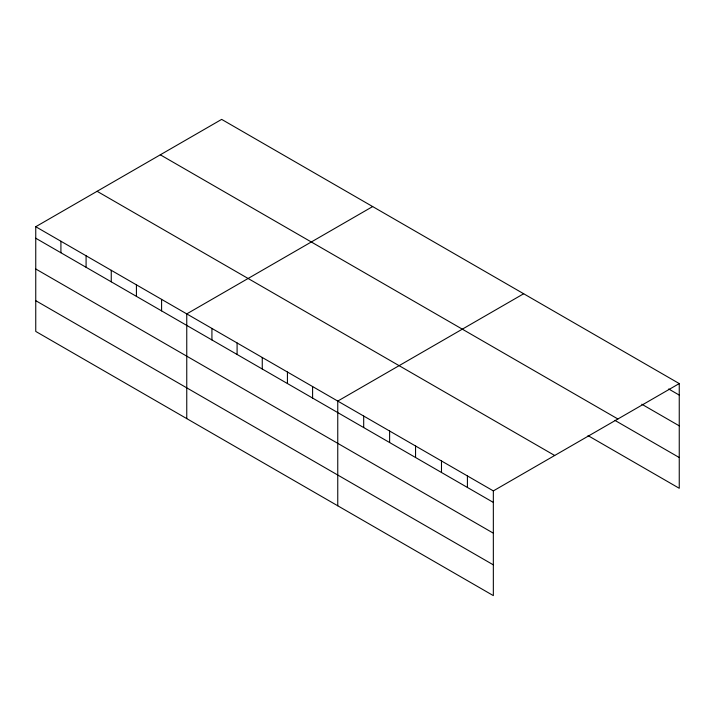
<?xml version="1.0" encoding="UTF-8"?>
<svg xmlns="http://www.w3.org/2000/svg" width="715" height="715" viewBox="0 0 715 715"><rect width="100%" height="100%" fill="white"/><g stroke="black" fill="none" stroke-linecap="round" stroke-linejoin="round"><path stroke-width="1.07" d="M493.341 533.175L493.341 490.901L35.75 226.718L35.75 331.429L493.341 595.613L493.341 533.175L35.75 268.983M588.016 435.614L679.25 488.282L679.25 383.571L221.659 119.387L35.75 226.718M372.667 206.564L186.758 313.894L186.758 418.615M523.666 293.749L337.757 401.079L337.757 505.791M493.341 490.901L679.25 383.571M668.686 388.987L679.25 395.082M641.793 404.216L679.25 425.845M160.312 154.806L617.903 418.99M614.909 420.375L679.25 457.529M97.097 191.298L554.688 455.482M35.75 238.229L493.341 502.422M35.75 300.675L493.341 564.859M467.413 475.931L467.413 487.442M441.486 460.961L441.486 472.472M415.549 445.99L415.549 457.502M389.621 431.02L389.621 442.531M363.694 416.05L363.694 427.561M312.598 386.547L312.598 398.058M287.43 372.023L287.43 383.535M262.262 357.491L262.262 369.003M237.094 342.959L237.094 354.47M211.926 328.426L211.926 339.938M161.59 299.37L161.59 310.882M136.422 284.838L136.422 296.35M111.254 270.306L111.254 281.817M86.086 255.773L86.086 267.285M60.918 241.25L60.918 252.761"/></g></svg>
